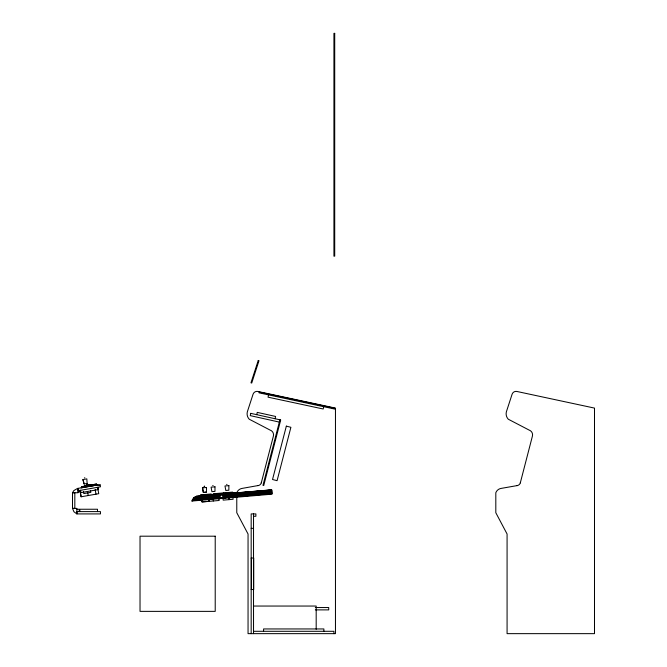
<?xml version="1.0" encoding="UTF-8"?>
<svg xmlns="http://www.w3.org/2000/svg" width="667" height="667" viewBox="0 0 667 667"><rect width="100%" height="100%" fill="white"/><g stroke="black" fill="none" stroke-linecap="round" stroke-linejoin="round"><path stroke-width="1" d="M268.543 394.872L268.051 397.173L323.187 408.988L323.678 406.695M256.737 414.674L257.245 412.381L275.596 416.45L275.087 418.743M236.777 492.746A6.837 6.837 0 0 1 242.296 488.369L258.746 485.443A3.977 3.977 0 0 0 261.156 483.216L261.397 482.408M516.95 485.626L517.775 485.443A3.977 3.977 0 0 0 520.193 483.216L520.435 482.408M192.613 500.984L194.114 497.882L196.748 496.231L271.652 489.811L272.028 494.172L191.621 501.067L193.513 497.941L196.748 496.231M218.793 498.741L220.293 495.639L222.92 493.989L223.295 498.349M261.281 482.875L273.395 436.076A4.986 4.986 0 0 0 270.077 430.073L249.241 419.218A7.937 7.937 0 0 1 247.34 411.822L253.06 394.23A4.16 4.16 0 0 1 258.246 391.546L335.459 408.096L335.459 633.65L248.049 633.65L248.049 534.009L236.777 512.723L236.777 496.748M520.31 482.875L532.424 436.076A4.986 4.986 0 0 0 529.114 430.073L508.279 419.218A7.937 7.937 0 0 1 506.37 411.822L512.098 394.23A4.16 4.16 0 0 1 517.275 391.546L594.497 408.096L594.497 633.65L507.078 633.65L507.078 534.009L495.814 512.723L495.814 492.746A6.837 6.837 0 0 1 501.334 488.369L517.425 485.543M81.616 486.777L92.096 484.834L89.728 485.259M96.557 484L93.814 484.509L96.523 484.059M81.466 487.277L92.421 485.251M93.663 485.017L96.873 484.417M93.947 485.251L96.673 484.642M81.149 487.911L92.938 485.726M94.364 485.459L93.347 485.651L97.399 484.909L95.373 485.276M84.392 477.897L84.859 477.814M87.194 483.442L84.117 483.984L82.9 479.565L86.827 478.873L87.144 483.458M81.574 486.693L85.818 485.951A8.012 5.786 80 0 0 85.251 486.51M81.424 487.193L83.033 486.91M85.001 486.568L85.843 486.418M93.622 485.051L94.431 484.909M96.373 484.567L96.84 484.484M93.905 485.176L94.389 485.201M257.921 485.626L258.337 485.551M204.077 486.351L204.494 486.318M212.706 485.618L213.14 485.576M226.597 484.425L227.03 484.384M203.018 487.844L202.443 487.885L203.26 492.396L204.394 492.304M205.786 487.602L206.361 487.552M205.186 492.238L206.32 492.138M200.492 494.872L211.181 493.955M213.615 493.738L223.362 492.905M223.587 492.888L226.513 492.638M227.339 492.571L232.683 492.104M200.292 495.356L211.456 494.405M212.631 494.297L213.198 494.247M213.657 494.214L226.797 493.088M227.147 493.055L232.958 492.554M214.991 494.272L215.691 494.214M226.813 493.255L227.922 493.163M213.665 494.389L215.766 494.314M196.256 496.381L222.436 494.139M222.928 494.097L271.661 489.92M195.79 496.582L221.961 494.339M222.945 494.255L271.677 490.078M195.331 496.84L221.511 494.589M222.961 494.464L271.694 490.287M194.897 497.14L221.077 494.897M222.986 494.731L271.719 490.553M194.497 497.49L220.669 495.248M223.011 495.047L271.744 490.87M194.114 497.882L220.293 495.639M223.045 495.406L271.777 491.229M193.772 498.324L219.952 496.081M223.078 495.806L271.811 491.629M193.463 498.799L219.635 496.548M223.112 496.256L271.853 492.079M193.188 499.3L219.368 497.057M223.153 496.732L271.886 492.554M192.955 499.841L219.135 497.599M223.203 497.248L271.936 493.071M192.763 500.4L218.934 498.157M223.245 497.79L271.978 493.613M218.242 498.633L218.701 498.591M222.728 498.241L222.478 497.582M225.121 498.041L225.88 497.974M204.244 486.293L204.669 486.26M78.031 491.929L79.206 491.929L79.206 490.545M76.897 509.246L79.248 509.246L79.248 511.597M253.527 516.266L255.878 516.266L255.878 513.915L251.176 513.915L251.176 633.65M251.176 528.356L253.527 528.356M251.176 558.037L253.718 558.037L253.718 589.52L251.176 589.52M253.527 606.045L316.183 606.045L316.183 629.281M315.324 607.537L328.714 607.537L328.714 609.888L315.324 609.888M253.527 631.299L333.925 631.299L333.925 633.65M82.95 479.556L84.167 483.975M88.219 485.192L88.086 484.759L88.202 485.993M97.941 487.252L98.349 489.57L80.957 492.621L80.549 490.312M97.766 488.169L98.741 493.688L81.099 496.79L79.965 490.353M95.181 489.57L95.99 494.172M90.462 490.345L90.82 492.363L83.775 493.605L83.417 491.587M87.744 492.78L88.227 495.539M80.14 490.345L80.348 491.504M80.015 490.345L81.149 496.782M232.933 497.248L233.108 499.283L223.178 500.133L223.003 498.099M229.415 496.99L229.473 497.665L228.372 497.74L228.314 497.065M229.273 497.682L229.223 497.007L229.206 497.665M228.948 497.007L229.073 497.699M228.814 497.04L229.006 499.633M228.748 497.023L228.806 497.699M228.506 497.04L228.606 497.715M228.106 497.082L228.164 497.757L227.906 497.098M222.269 497.599L222.328 498.274L221.169 498.382L221.111 497.707M222.036 497.624L222.144 498.299M221.944 498.316L221.894 497.64L221.894 498.316M221.627 497.657L221.778 498.324M221.577 498.349L221.486 497.674L221.369 498.366M220.76 497.732L220.819 498.407L220.56 497.749M218.993 498.441L219.168 500.483L202.018 501.951L201.843 499.908M213.148 498.941L213.323 500.984M209.238 501.334L209.063 499.291L209.171 501.326L202.043 501.867L201.884 499.825M206.787 498.933L206.845 499.608M205.736 499.024L205.795 499.7M323.879 631.299L323.879 628.948L263.582 628.948L263.582 631.299M253.527 513.915L253.527 633.65M251.367 558.037L251.367 589.52M97.499 511.597L97.499 509.246L79.84 509.246L79.84 511.597M86.402 485.259A8.012 7.779 80 0 1 93.18 485.651A8.012 7.687 80 0 0 86.427 485.251A8.012 8.004 0 0 1 93.322 485.626M84.084 486.718A8.012 8.004 0 0 1 85.543 485.668M84.692 486.61A8.012 6.845 80 0 1 85.926 485.601A8.012 7.02 80 0 0 84.601 486.627M92.605 485.751A8.012 6.845 80 0 0 86.61 485.226A8.012 7.02 80 0 1 91.988 485.326M86.268 485.534A8.012 5.786 80 0 1 90.704 485.109M86.435 485.859A8.012 4.152 80 0 1 90.003 485.234M87.26 485.718A8.012 2.243 80 0 1 89.178 485.376M87.535 485.309A8.012 1.909 80 0 1 89.303 485.801M87.269 485.109A8.012 3.852 80 0 1 90.32 485.618M85.384 486.493A8.012 5.544 80 0 1 85.843 485.96M86.902 485.167A8.012 5.544 80 0 1 90.595 485.126M76.897 511.597L76.888 513.915L100.467 513.915L100.442 511.597L76.897 511.597M78.039 488.369L78.031 490.754L100.467 486.81L100.058 484.492L99.441 485.618L98.666 485.426L98.866 484.709L77.422 488.477L73.77 490.645L72.503 492.746L72.503 508.396L73.929 511.764L76.888 513.915L76.888 508.396L72.503 508.396L74.821 508.396L74.821 492.738L72.503 492.746L78.031 492.746L78.031 488.369M214.999 486.81L214.957 491.396L211.914 491.662L211.089 487.152L214.999 486.81M228.889 485.626L228.848 490.203L225.796 490.47L224.979 485.96L228.889 485.626M206.52 487.51L206.436 492.096L203.377 492.329L202.593 487.81L206.52 487.51M259.196 392.071L259.038 392.838L334.759 409.071L334.926 408.304L259.196 392.071M250.784 413.348L250.267 415.641L279.431 422.119L279.948 419.826L250.784 413.348M279.923 419.826L262.973 485.334L263.732 485.526L280.682 420.018L279.923 419.826M286.343 426.13L272.528 479.506L277.08 480.682L290.895 427.305L286.343 426.13M258.246 360.463L250.975 382.808L251.717 383.05L258.988 360.705L258.246 360.463M334.709 33.35L333.925 33.35L333.925 256.161L334.709 256.161L334.709 33.35M215.216 536.193L140.028 536.193L140.028 611.372L215.216 611.372L215.216 536.193M85.618 485.651A8.012 7.779 80 0 0 84.2 486.693A8.012 7.687 80 0 1 85.651 485.643"/></g></svg>
